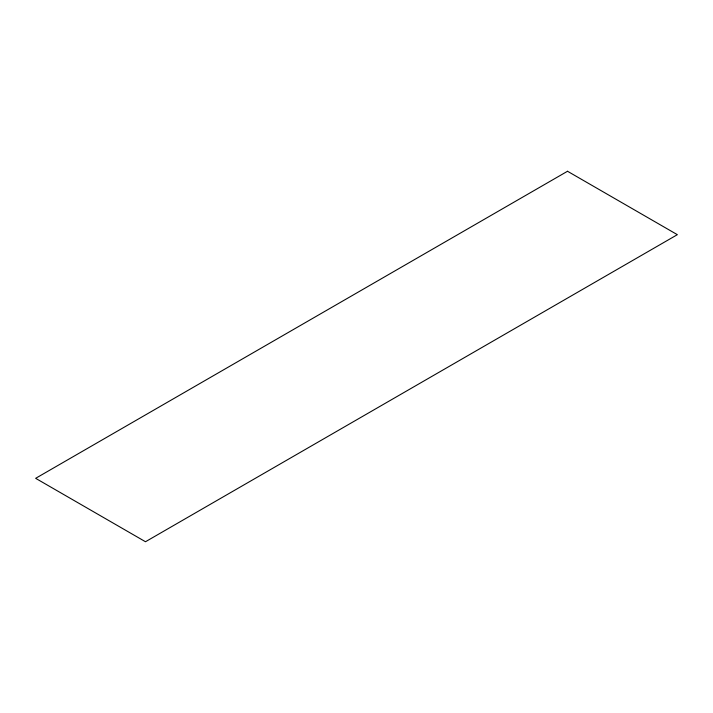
<?xml version="1.0" encoding="UTF-8"?>
<svg xmlns="http://www.w3.org/2000/svg" width="713" height="713" viewBox="0 0 713 713"><rect width="100%" height="100%" fill="white"/><g stroke="black" fill="none" stroke-linecap="round" stroke-linejoin="round"><path stroke-width="1.07" d="M567.512 171.263L35.65 478.325L145.488 541.737L677.35 234.675L567.512 171.263"/></g></svg>
